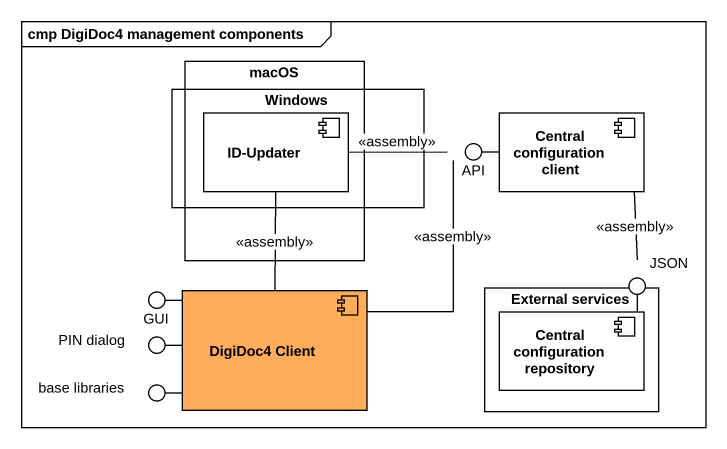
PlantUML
@startuml
mainframe cmp DigiDoc4 management components
rectangle macOS
rectangle Windows {
  component "ID-Updater" as ID_Updater #FFFFFF
}
component "Central configuration client" as Central_configuration_client #FFFFFF
() API
() GUI
component "DigiDoc4 Client" as DigiDoc4_Client #FFAD5B
rectangle "External services" as External_services {
  component "Central configuration repository" as Central_configuration #FFFFFF
}
() "JSON" as JSON_
() "PIN dialog" as PIN_dialog
() "base libraries" as base_libraries
Central_configuration_client -left- API
DigiDoc4_Client -left- GUI
Central_configuration -up- JSON_
DigiDoc4_Client -left- PIN_dialog
DigiDoc4_Client -left- base_libraries
ID_Updater -right- API : <<assembly>>
Central_configuration_client -- JSON_ : <<assembly>>
DigiDoc4_Client -up- ID_Updater : <<assembly>>
DigiDoc4_Client -up- API : <<assembly>>
@enduml
